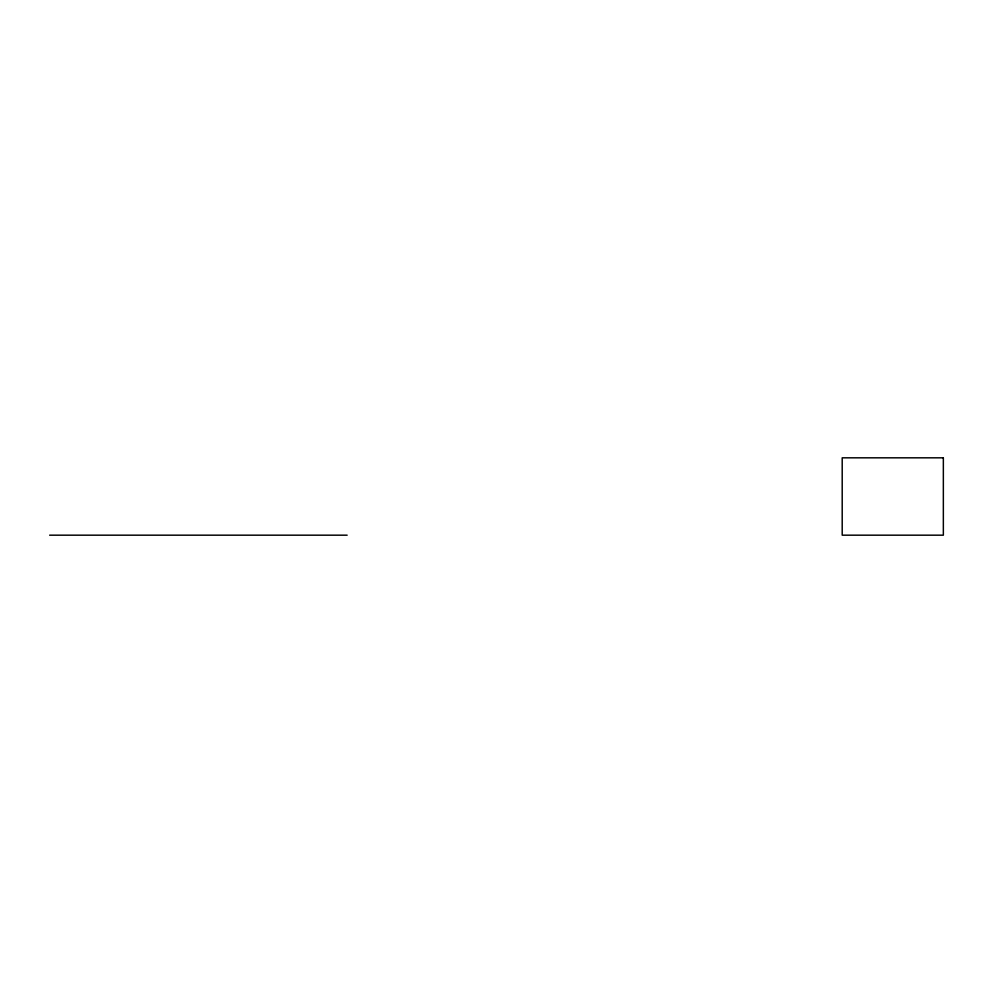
<?xml version="1.0" encoding="UTF-8"?>
<svg xmlns="http://www.w3.org/2000/svg" width="993" height="993" viewBox="0 0 993 993"><rect width="100%" height="100%" fill="white"/><g stroke="black" fill="none" stroke-linecap="round" stroke-linejoin="round"><path stroke-width="1.49" d="M49.65 535.177L347.153 535.177M943.35 457.823L842.201 457.823L842.201 535.177L943.35 535.177L943.35 457.823"/></g></svg>
